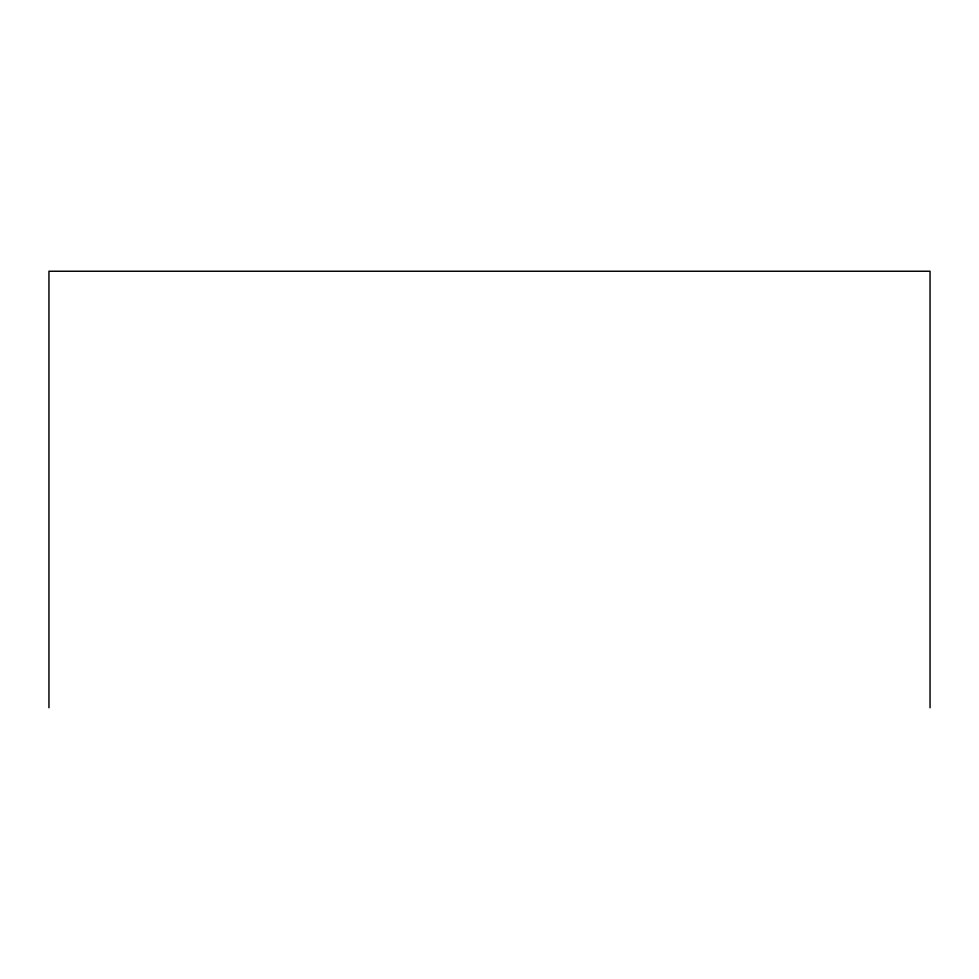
<?xml version="1.0" encoding="UTF-8"?>
<svg xmlns="http://www.w3.org/2000/svg" width="979" height="979" viewBox="0 0 979 979"><rect width="100%" height="100%" fill="white"/><g stroke="black" fill="none" stroke-linecap="round" stroke-linejoin="round"><path stroke-width="1.47" d="M930.05 707.756L930.05 271.244L48.95 271.244L48.95 707.756"/></g></svg>
